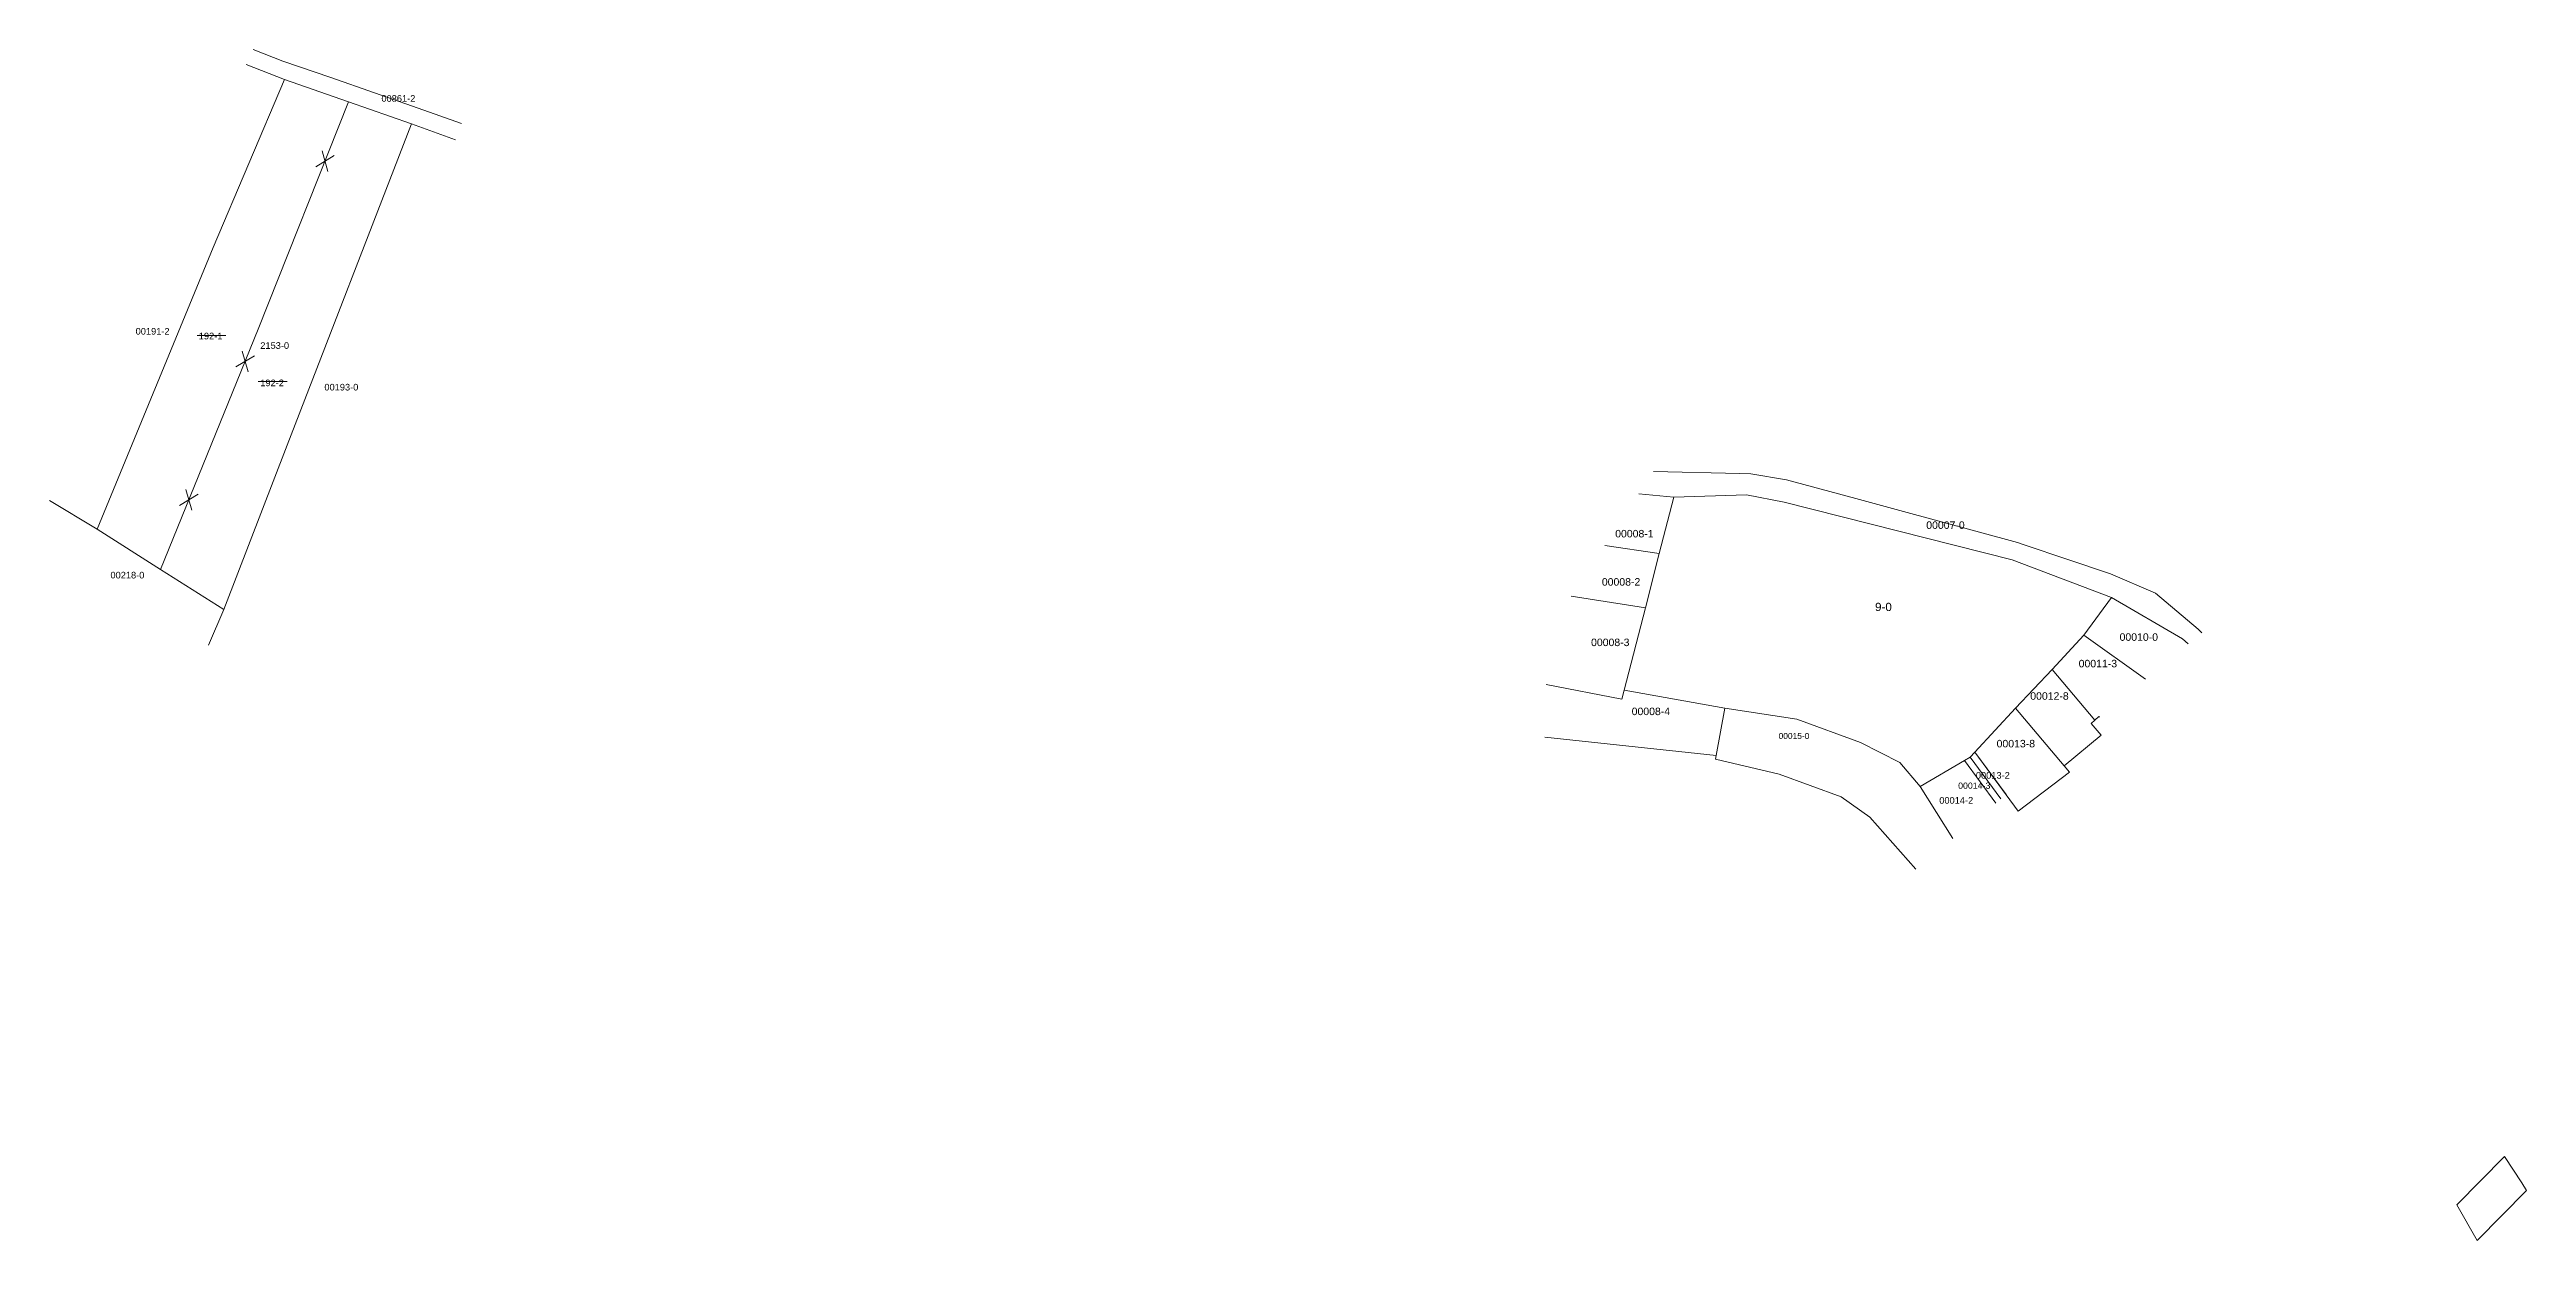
# Model space of a CAD drawing. Header units: metres. Extents: x 7509010 to 7511825, y 4688301 to 4691181.
# Drawn here: x 7511077 to 7511825, y 4690821 to 4691181 of the extents above; entities that cross this region are included whole.
import ezdxf
from ezdxf.enums import TextEntityAlignment as Align

# ---------------------------------------------------------------- set-up
doc = ezdxf.new("R2010")
doc.units = ezdxf.units.M
doc.layers.get('0').update_dxf_attribs({"lineweight": 0})
for name, color, linetype, lineweight in [('nr parc fqinj', 8, 'Continuous', 0), ('Nr Parceles Baze', 7, 'Continuous', 0), ('nr te ri bashkimi', 1, 'Continuous', 0), ('parc fqinje', 8, 'Continuous', 0), ('parc re  poligon', 1, 'Continuous', 0), ('Parcela Baze', 7, 'Continuous', 0)]:
    doc.layers.add(name, color=color, linetype=linetype, lineweight=lineweight)
doc.styles.get("Standard").update_dxf_attribs({"font": 'arial.ttf'})

# ---------------------------------------------------------------- blocks, each defined once
blk = doc.blocks.new('ACMAP_ANN_TEMPLATE_PIN-SUN')
blk.add_attdef('PIN', text='', height=2).set_placement((366708.21, 310584.18), align=Align.MIDDLE)

msp = doc.modelspace()

# ---------------------------------------------------------------- linework, layer by layer
at = {"flags": 128}
msp.add_lwpolyline([(7511818.83, 4690846.69), (7511824.04, 4690838.72), (7511825.46, 4690836.38), (7511810.61, 4690821.24), (7511804.4, 4690831.98), (7511818.83, 4690846.69)], dxfattribs=at)
at = {"layer": 'parc fqinje'}
for points in [[(7511136.46, 4691176.82), (7511147.99, 4691172.29), (7511126.45, 4691121.53), (7511091.46, 4691036.39), (7511077.03, 4691045)], [(7511199.7, 4691154.11), (7511186.43, 4691158.89), (7511167.38, 4691165.54), (7511147.99, 4691172.29), (7511136.46, 4691176.82)], [(7511138.53, 4691181.4), (7511147.5, 4691177.88), (7511162.07, 4691172.91), (7511188.46, 4691163.63), (7511201.49, 4691159.03)], [(7511125.03, 4691001.28), (7511129.71, 4691012.01), (7511148.84, 4691061.79), (7511186.43, 4691158.89), (7511199.7, 4691154.11)], [(7511561.71, 4691053.77), (7511587.76, 4691053.19), (7511591.07, 4691053.11), (7511601.84, 4691051.28), (7511622.77, 4691045.58), (7511636.09, 4691041.96), (7511671.62, 4691032.28), (7511673.73, 4691031.57), (7511686.84, 4691027.18), (7511699.79, 4691022.84), (7511713.37, 4691017.03), (7511726.22, 4691006.14), (7511727.32, 4691005.05)], [(7511077.03, 4691045), (7511091.46, 4691036.39), (7511110.59, 4691024.2), (7511129.71, 4691012.01), (7511125.03, 4691001.28)], [(7511557.25, 4691047.02), (7511567.83, 4691046), (7511563.44, 4691028.95), (7511546.95, 4691031.46)], [(7511723.19, 4691001.63), (7511721.55, 4691003.22), (7511700.07, 4691015.69), (7511670.05, 4691027.08), (7511601.15, 4691044.48), (7511589.75, 4691046.71), (7511567.83, 4691046), (7511557.25, 4691047.02)], [(7511546.95, 4691031.46), (7511563.44, 4691028.95), (7511559.24, 4691012.61), (7511536.8, 4691016.13)], [(7511536.8, 4691016.13), (7511559.24, 4691012.61), (7511552.83, 4690987.71), (7511552.1, 4690984.93), (7511529.27, 4690989.4)], [(7511710.34, 4690990.99), (7511691.69, 4691004.34), (7511700.07, 4691015.69), (7511721.55, 4691003.22), (7511723.19, 4691001.63)], [(7511696.46, 4690979.5), (7511696.27, 4690979.72), (7511695.08, 4690978.64), (7511682.14, 4690993.89), (7511691.69, 4691004.34), (7511710.34, 4690990.99)], [(7511529.27, 4690989.4), (7511552.1, 4690984.93), (7511552.83, 4690987.71), (7511583.19, 4690982.25), (7511580.57, 4690967.92), (7511528.82, 4690973.44)], [(7511640.99, 4690933.58), (7511627.03, 4690949.21), (7511618.36, 4690955.42), (7511599.68, 4690962.22), (7511580.42, 4690966.84), (7511580.57, 4690967.92), (7511583.19, 4690982.25), (7511604.99, 4690978.92), (7511624.2, 4690971.85), (7511636.13, 4690965.78), (7511642.27, 4690958.52), (7511652.13, 4690942.8)], [(7511652.13, 4690942.8), (7511642.27, 4690958.52), (7511655.66, 4690966.39), (7511665.09, 4690953.52)], [(7511665.09, 4690953.52), (7511655.66, 4690966.39), (7511657.38, 4690967.4), (7511666.67, 4690954.84)], [(7511666.67, 4690954.84), (7511657.38, 4690967.4), (7511658.74, 4690968.87), (7511668.2, 4690956.1)]]:
    msp.add_lwpolyline(points, dxfattribs=at)
for points in [[(7511695.08, 4690978.64), (7511693.9, 4690977.57), (7511696.9, 4690974.03), (7511685.73, 4690964.79), (7511671.1, 4690982.2), (7511682.14, 4690993.89), (7511695.08, 4690978.64)], [(7511687.36, 4690962.85), (7511671.91, 4690951.1), (7511658.74, 4690968.87), (7511671.1, 4690982.2), (7511685.73, 4690964.79), (7511687.36, 4690962.85)]]:
    msp.add_lwpolyline(points, close=True, dxfattribs=at)
at = {"layer": 'parc re  poligon'}
msp.add_lwpolyline([(7511186.43, 4691158.89), (7511148.84, 4691061.79), (7511129.71, 4691012.01), (7511110.59, 4691024.2), (7511091.46, 4691036.39), (7511126.45, 4691121.53), (7511147.99, 4691172.29), (7511167.38, 4691165.54)], close=True, dxfattribs=at)
at = {"layer": 'parc re  poligon', "flags": 128}
for points in [[(7511163.06, 4691149.31), (7511157.47, 4691145.95)], [(7511159.38, 4691150.77), (7511161.14, 4691144.49)], [(7511121.6, 4691094.89), (7511130.33, 4691094.89)], [(7511138.92, 4691088.76), (7511133.32, 4691085.4)], [(7511135.24, 4691090.22), (7511137, 4691083.94)], [(7511140.02, 4691080.99), (7511148.8, 4691080.99)], [(7511121.92, 4691046.9), (7511116.33, 4691043.54)], [(7511118.24, 4691048.36), (7511120, 4691042.08)]]:
    msp.add_lwpolyline(points, dxfattribs=at)
at = {"layer": 'Parcela Baze'}
for points in [[(7511110.59, 4691024.2), (7511091.46, 4691036.39), (7511126.45, 4691121.53), (7511147.99, 4691172.29), (7511167.38, 4691165.54), (7511140.06, 4691096.78), (7511110.59, 4691024.2)], [(7511186.43, 4691158.89), (7511148.84, 4691061.79), (7511129.71, 4691012.01), (7511110.59, 4691024.2), (7511140.06, 4691096.78), (7511167.38, 4691165.54), (7511186.43, 4691158.89)], [(7511691.69, 4691004.34), (7511682.14, 4690993.89), (7511671.1, 4690982.2), (7511658.74, 4690968.87), (7511657.38, 4690967.4), (7511655.66, 4690966.39), (7511642.27, 4690958.52), (7511636.13, 4690965.78), (7511624.2, 4690971.85), (7511604.99, 4690978.92), (7511583.19, 4690982.25), (7511552.83, 4690987.71), (7511559.24, 4691012.61), (7511563.44, 4691028.95), (7511567.83, 4691046), (7511589.75, 4691046.71), (7511601.15, 4691044.48), (7511670.05, 4691027.08), (7511700.07, 4691015.69), (7511691.69, 4691004.34)]]:
    msp.add_lwpolyline(points, dxfattribs=at)

# ---------------------------------------------------------------- block references
at = {"layer": 'nr parc fqinj'}
ref = msp.add_blockref('ACMAP_ANN_TEMPLATE_PIN-SUN', (7217815.87, 4442699.26), dxfattribs=dict(at, xscale=0.8, yscale=0.8, zscale=0.8))
ref.add_attrib('PIN', '00861-2', dxfattribs={"layer": '0', "height": 2}).set_placement((7511182.44, 4691166.6), align=Align.MIDDLE)
ref = msp.add_blockref('ACMAP_ANN_TEMPLATE_PIN-SUN', (7217741.61, 4442628.84), dxfattribs=dict(at, xscale=0.8, yscale=0.8, zscale=0.8))
ref.add_attrib('PIN', '00191-2', dxfattribs={"layer": '0', "height": 2}).set_placement((7511108.17, 4691096.19), align=Align.MIDDLE)
ref = msp.add_blockref('ACMAP_ANN_TEMPLATE_PIN-SUN', (7217798.65, 4442611.94), dxfattribs=dict(at, xscale=0.8, yscale=0.8, zscale=0.8))
ref.add_attrib('PIN', '00193-0', dxfattribs={"layer": '0', "height": 2}).set_placement((7511165.21, 4691079.29), align=Align.MIDDLE)
ref = msp.add_blockref('ACMAP_ANN_TEMPLATE_PIN-SUN', (7179281.76, 4409614.8), dxfattribs=dict(at, xscale=0.9060995658761647, yscale=0.9060995658761647, zscale=0.9060995658761647))
ref.add_attrib('PIN', '00008-1', dxfattribs={"layer": '0', "height": 2.265}).set_placement((7511555.91, 4691034.99), align=Align.MIDDLE)
ref = msp.add_blockref('ACMAP_ANN_TEMPLATE_PIN-SUN', (7179375.75, 4409617.37), dxfattribs=dict(at, xscale=0.9060995658761647, yscale=0.9060995658761647, zscale=0.9060995658761647))
ref.add_attrib('PIN', '00007-0', dxfattribs={"layer": '0', "height": 2.265}).set_placement((7511649.9, 4691037.57), align=Align.MIDDLE)
ref = msp.add_blockref('ACMAP_ANN_TEMPLATE_PIN-SUN', (7217734, 4442555.11), dxfattribs=dict(at, xscale=0.8, yscale=0.8, zscale=0.8))
ref.add_attrib('PIN', '00218-0', dxfattribs={"layer": '0', "height": 2}).set_placement((7511100.56, 4691022.45), align=Align.MIDDLE)
ref = msp.add_blockref('ACMAP_ANN_TEMPLATE_PIN-SUN', (7179277.73, 4409600.21), dxfattribs=dict(at, xscale=0.9060995658761647, yscale=0.9060995658761647, zscale=0.9060995658761647))
ref.add_attrib('PIN', '00008-2', dxfattribs={"layer": '0', "height": 2.265}).set_placement((7511551.88, 4691020.41), align=Align.MIDDLE)
ref = msp.add_blockref('ACMAP_ANN_TEMPLATE_PIN-SUN', (7179434.17, 4409583.53), dxfattribs=dict(at, xscale=0.9060995658761647, yscale=0.9060995658761647, zscale=0.9060995658761647))
ref.add_attrib('PIN', '00010-0', dxfattribs={"layer": '0', "height": 2.265}).set_placement((7511708.32, 4691003.72), align=Align.MIDDLE)
ref = msp.add_blockref('ACMAP_ANN_TEMPLATE_PIN-SUN', (7179274.47, 4409581.92), dxfattribs=dict(at, xscale=0.9060995658761647, yscale=0.9060995658761647, zscale=0.9060995658761647))
ref.add_attrib('PIN', '00008-3', dxfattribs={"layer": '0', "height": 2.265}).set_placement((7511548.62, 4691002.12), align=Align.MIDDLE)
ref = msp.add_blockref('ACMAP_ANN_TEMPLATE_PIN-SUN', (7179421.8, 4409575.52), dxfattribs=dict(at, xscale=0.9060995658761647, yscale=0.9060995658761647, zscale=0.9060995658761647))
ref.add_attrib('PIN', '00011-3', dxfattribs={"layer": '0', "height": 2.265}).set_placement((7511695.95, 4690995.71), align=Align.MIDDLE)
ref = msp.add_blockref('ACMAP_ANN_TEMPLATE_PIN-SUN', (7179286.74, 4409561.06), dxfattribs=dict(at, xscale=0.9060995658761647, yscale=0.9060995658761647, zscale=0.9060995658761647))
ref.add_attrib('PIN', '00008-4', dxfattribs={"layer": '0', "height": 2.265}).set_placement((7511560.89, 4690981.25), align=Align.MIDDLE)
ref = msp.add_blockref('ACMAP_ANN_TEMPLATE_PIN-SUN', (7179407.18, 4409565.71), dxfattribs=dict(at, xscale=0.9060995658761647, yscale=0.9060995658761647, zscale=0.9060995658761647))
ref.add_attrib('PIN', '00012-8', dxfattribs={"layer": '0', "height": 2.265}).set_placement((7511681.33, 4690985.9), align=Align.MIDDLE)
at = {"layer": 'nr parc fqinj', "xscale": 0.9060995658761647, "yscale": 0.9060995658761647, "zscale": 0.9060995658761647}
msp.add_blockref('ACMAP_ANN_TEMPLATE_PIN-SUN', (7179329.98, 4409553.63), dxfattribs=at).add_auto_attribs({'PIN': '00015-0'})
at = {"layer": 'nr parc fqinj'}
ref = msp.add_blockref('ACMAP_ANN_TEMPLATE_PIN-SUN', (7179397.02, 4409551.31), dxfattribs=dict(at, xscale=0.9060995658761647, yscale=0.9060995658761647, zscale=0.9060995658761647))
ref.add_attrib('PIN', '00013-8', dxfattribs={"layer": '0', "height": 2.265}).set_placement((7511671.16, 4690971.5), align=Align.MIDDLE)
ref = msp.add_blockref('ACMAP_ANN_TEMPLATE_PIN-SUN', (7144950.39, 4380374.6), dxfattribs=at)
ref.add_attrib('PIN', '00014-3', dxfattribs={"layer": '0', "height": 1.9}).set_placement((7511658.6, 4690958.78), align=Align.MIDDLE)
for p, values in [((7144956.01, 4380377.72), {'PIN': '00013-2'}), ((7144944.95, 4380370.16), {'PIN': '00014-2'})]:
    msp.add_blockref('ACMAP_ANN_TEMPLATE_PIN-SUN', p, dxfattribs=at).add_auto_attribs(values)

# ---------------------------------------------------------------- texts
at = {"layer": 'Nr Parceles Baze'}
for s, height, p in [('192-1', 2, (7511122.12, 4691093.74)), ('192-2', 2, (7511140.71, 4691079.59)), ('9-0', 2.5, (7511628.64, 4691011.59))]:
    msp.add_text(s, height=height, dxfattribs=at).set_placement(p)
at = {"layer": 'nr te ri bashkimi'}
msp.add_text('2153-0', height=2, dxfattribs=at).set_placement((7511140.71, 4691090.88))

doc.saveas('drawing.dxf')
